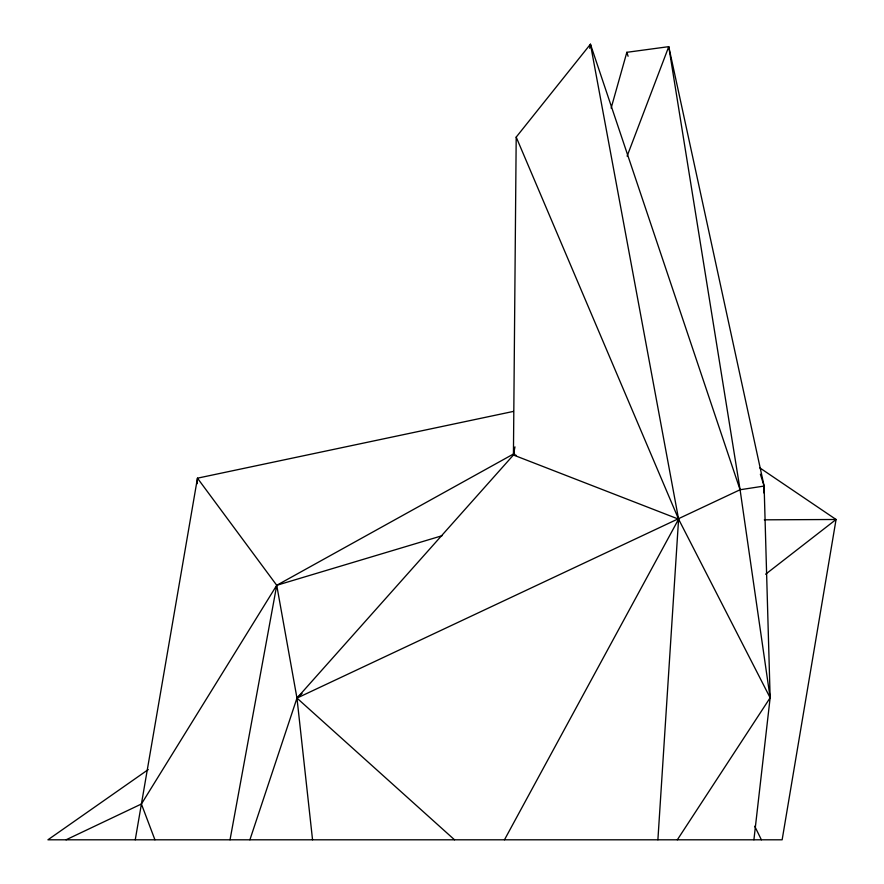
<?xml version="1.0" encoding="UTF-8"?>
<svg xmlns="http://www.w3.org/2000/svg" width="884" height="884" viewBox="0 0 884 884"><rect width="100%" height="100%" fill="white"/><g stroke="black" fill="none" stroke-linecap="round" stroke-linejoin="round"><path stroke-width="1.33" d="M753.908 839.8L770.141 697.785L740.085 489.747L590.446 44.2L516.201 137.108L513.427 455.006L296.969 698.095L249.896 839.8M763.875 492.941L764.119 486.056L668.757 46.653L626.844 52.311L611.131 108.135M197.198 483.692L197.463 478.178L513.427 411.414M657.895 839.8L678.592 519.162L590.446 44.2L589.683 48.266M135.252 839.8L197.463 478.178L276.736 585.296L296.969 698.095L312.549 839.8M230.028 839.8L276.736 585.296L514.532 453.426M514.952 446.873L513.427 455.006L678.592 519.162L770.141 697.785L677.332 839.8M514.179 452.354L513.427 455.006L516.134 455.426L513.427 455.006L514.4 452.431M627.11 156.148L668.757 46.653L740.085 489.747L296.969 698.095L454.531 839.8M504.466 839.8L678.592 519.162L516.201 137.108M66.057 839.8L141.407 804.009L276.736 585.296L442.088 535.726M296.969 698.095L302.041 693.465M765.621 574.224L836.065 519.494L759.665 467.769M148.269 769.566L47.935 839.8L782.141 839.8L836.065 519.494L764.306 519.825M740.085 489.747L764.119 486.056L770.141 697.785M754.726 826.242L761.389 839.8M141.407 804.009L154.932 839.8M626.844 52.311L628.093 56.256M760.384 474.222L764.119 486.056"/></g></svg>
